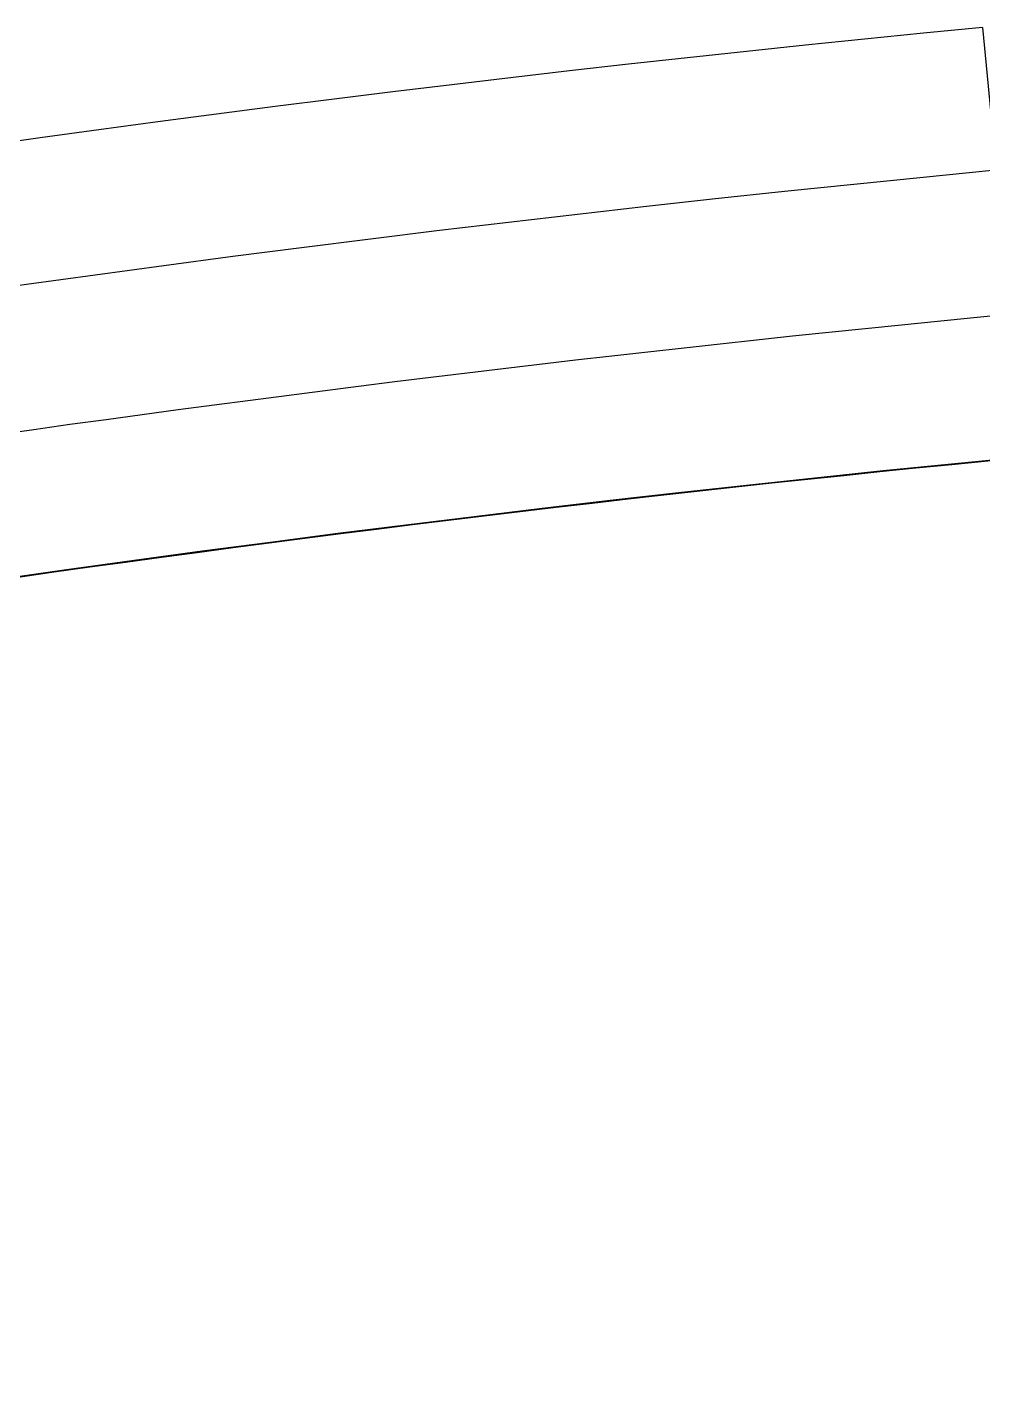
# Model space of a CAD drawing. Header units: millimetres. Extents: x 13515 to 183937, y -33900 to -660.
# Drawn here: x 118668.17 to 118683.73, y -19215.24 to -19192.86 of the extents above; entities that cross this region are included whole.
import ezdxf

# ---------------------------------------------------------------- set-up
doc = ezdxf.new("R2010")
doc.units = ezdxf.units.MM
doc.header["$LTSCALE"] = 100
doc.header["$MEASUREMENT"] = 0
doc.layers.get('0').update_dxf_attribs({"linetype": 'CONTINUOUS'})
doc.layers.add('ELE9', color=9, linetype='CONTINUOUS')

# ---------------------------------------------------------------- blocks, each defined once
blk = doc.blocks.new('FGHJ')
at = {"layer": 'ELE9', "ltscale": 0.1}
blk.add_lwpolyline([(37002038.3, 67687.4), (37002067.1, 67388.8)], dxfattribs=at)
for points in [[(37030999.1, 67646.3), (37004299.1, 67646.3, 0.414214), (36980799.1, 44146.3), (36980799.1, 24146.3)], [(37030999.1, 67346.3), (37004299.1, 67346.3, 0.414214), (36981099.1, 44146.3), (36981099.1, 24146.3)], [(37002081.4, 67239.5, 0.051813), (36997367.8, 66286.9)]]:
    blk.add_lwpolyline(points, format="xyb", dxfattribs=at)
for radius, end in [(23715.4, 114.55111), (23415.4, 107.35729)]:
    blk.add_arc((37004308.5, 44080.9), radius, 95.49309, end, dxfattribs=at)

msp = doc.modelspace()

# ---------------------------------------------------------------- block references
at = {"xscale": 0.01565102769230769, "yscale": 0.01565102769230769, "zscale": 0.01565102769230769}
msp.add_blockref('FGHJ', (-460436.194, -20252.242), dxfattribs=at)

doc.saveas('drawing.dxf')
